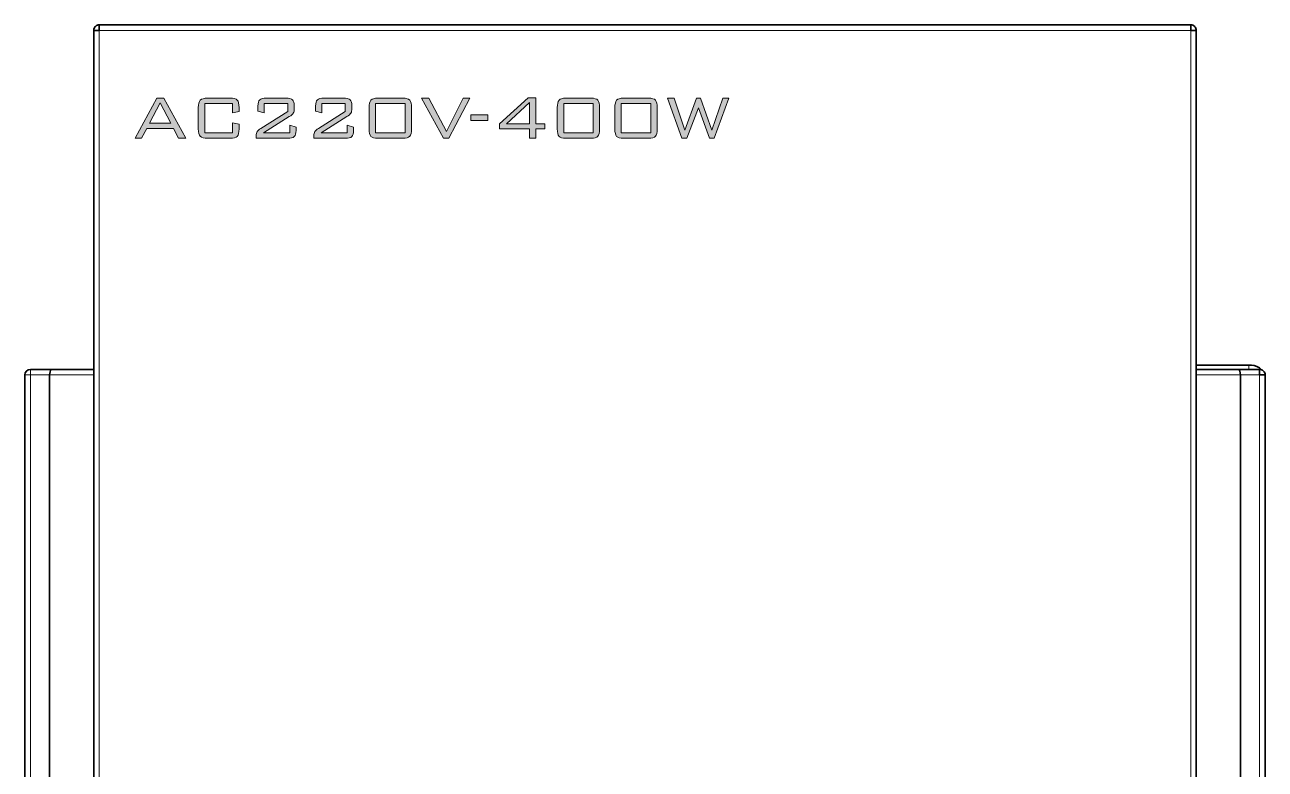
# Model space of a CAD drawing. Extents: x -45 to 645, y -160 to 467.
# Drawn here: x 599.64 to 644.64, y 223.1 to 250.1 of the extents above; entities that cross this region are included whole.
import ezdxf

# ---------------------------------------------------------------- set-up
doc = ezdxf.new("R2010")
doc.units = 0

msp = doc.modelspace()

# ---------------------------------------------------------------- hatches: boundary and pattern name
h = msp.add_hatch(color=256)
h.dxf.hatch_style = 1
edge = h.paths.add_edge_path()
edge.add_spline(control_points=[(623.666, 245.985), (623.666, 245.985), (624.08, 247.086), (624.08, 247.086), (624.08, 247.086), (624.479, 245.985), (624.479, 245.985), (624.479, 245.985), (624.658, 245.985), (624.658, 245.985), (624.658, 245.985), (625.18, 247.441), (625.18, 247.441), (625.18, 247.441), (624.965, 247.441), (624.965, 247.441), (624.965, 247.441), (624.571, 246.284), (624.571, 246.284), (624.571, 246.284), (624.161, 247.441), (624.161, 247.441), (624.161, 247.441), (624.013, 247.441), (624.013, 247.441), (624.013, 247.441), (623.588, 246.284), (623.588, 246.284), (623.588, 246.284), (623.197, 247.441), (623.197, 247.441), (623.197, 247.441), (622.954, 247.441), (622.954, 247.441), (622.954, 247.441), (623.476, 245.985), (623.476, 245.985), (623.476, 245.985), (623.666, 245.985), (623.666, 245.985)], knot_values=[0, 0, 0, 0, 0.076923, 0.076923, 0.076923, 0.153846, 0.153846, 0.153846, 0.230769, 0.230769, 0.230769, 0.307692, 0.307692, 0.307692, 0.384615, 0.384615, 0.384615, 0.461538, 0.461538, 0.461538, 0.538462, 0.538462, 0.538462, 0.615385, 0.615385, 0.615385, 0.692308, 0.692308, 0.692308, 0.769231, 0.769231, 0.769231, 0.846154, 0.846154, 0.846154, 0.923077, 0.923077, 0.923077, 1, 1, 1, 1], degree=3, periodic=0)
edge = h.paths.add_edge_path(flags=16)
edge.add_spline(control_points=[(621.283, 247.247), (621.283, 247.247), (622.356, 247.247), (622.356, 247.247), (622.356, 247.247), (622.356, 246.185), (622.356, 246.185), (622.356, 246.185), (621.283, 246.185), (621.283, 246.185), (621.283, 246.185), (621.283, 247.247), (621.283, 247.247)], knot_values=[0, 0, 0, 0, 0.25, 0.25, 0.25, 0.5, 0.5, 0.5, 0.75, 0.75, 0.75, 1, 1, 1, 1], degree=3, periodic=0)
edge = h.paths.add_edge_path()
edge.add_spline(control_points=[(621.051, 246.329), (621.051, 246.197), (621.073, 246.104), (621.115, 246.056), (621.16, 246.008), (621.241, 245.985), (621.361, 245.985), (621.361, 245.985), (622.277, 245.985), (622.277, 245.985), (622.398, 245.985), (622.479, 246.01), (622.523, 246.058), (622.565, 246.106), (622.588, 246.197), (622.588, 246.329), (622.588, 246.329), (622.588, 247.097), (622.588, 247.097), (622.588, 247.23), (622.565, 247.32), (622.523, 247.368), (622.479, 247.416), (622.398, 247.441), (622.277, 247.441), (622.277, 247.441), (621.361, 247.441), (621.361, 247.441), (621.241, 247.441), (621.16, 247.416), (621.115, 247.368), (621.073, 247.32), (621.051, 247.23), (621.051, 247.097), (621.051, 247.097), (621.051, 246.329), (621.051, 246.329)], knot_values=[0, 0, 0, 0, 0.083333, 0.083333, 0.083333, 0.166667, 0.166667, 0.166667, 0.25, 0.25, 0.25, 0.333333, 0.333333, 0.333333, 0.416667, 0.416667, 0.416667, 0.5, 0.5, 0.5, 0.583333, 0.583333, 0.583333, 0.666667, 0.666667, 0.666667, 0.75, 0.75, 0.75, 0.833333, 0.833333, 0.833333, 0.916667, 0.916667, 0.916667, 1, 1, 1, 1], degree=3, periodic=0)
edge = h.paths.add_edge_path(flags=16)
edge.add_spline(control_points=[(619.193, 247.247), (619.193, 247.247), (620.266, 247.247), (620.266, 247.247), (620.266, 247.247), (620.266, 246.185), (620.266, 246.185), (620.266, 246.185), (619.193, 246.185), (619.193, 246.185), (619.193, 246.185), (619.193, 247.247), (619.193, 247.247)], knot_values=[0, 0, 0, 0, 0.25, 0.25, 0.25, 0.5, 0.5, 0.5, 0.75, 0.75, 0.75, 1, 1, 1, 1], degree=3, periodic=0)
edge = h.paths.add_edge_path()
edge.add_spline(control_points=[(618.961, 246.329), (618.961, 246.197), (618.983, 246.104), (619.025, 246.056), (619.07, 246.008), (619.151, 245.985), (619.271, 245.985), (619.271, 245.985), (620.188, 245.985), (620.188, 245.985), (620.308, 245.985), (620.389, 246.01), (620.433, 246.058), (620.475, 246.106), (620.498, 246.197), (620.498, 246.329), (620.498, 246.329), (620.498, 247.097), (620.498, 247.097), (620.498, 247.23), (620.475, 247.32), (620.433, 247.368), (620.389, 247.416), (620.308, 247.441), (620.188, 247.441), (620.188, 247.441), (619.271, 247.441), (619.271, 247.441), (619.151, 247.441), (619.07, 247.416), (619.025, 247.368), (618.983, 247.32), (618.961, 247.23), (618.961, 247.097), (618.961, 247.097), (618.961, 246.329), (618.961, 246.329)], knot_values=[0, 0, 0, 0, 0.083333, 0.083333, 0.083333, 0.166667, 0.166667, 0.166667, 0.25, 0.25, 0.25, 0.333333, 0.333333, 0.333333, 0.416667, 0.416667, 0.416667, 0.5, 0.5, 0.5, 0.583333, 0.583333, 0.583333, 0.666667, 0.666667, 0.666667, 0.75, 0.75, 0.75, 0.833333, 0.833333, 0.833333, 0.916667, 0.916667, 0.916667, 1, 1, 1, 1], degree=3, periodic=0)
edge = h.paths.add_edge_path()
edge.add_spline(control_points=[(618.179, 245.985), (618.179, 245.985), (618.179, 246.332), (618.179, 246.332), (618.179, 246.332), (618.508, 246.332), (618.508, 246.332), (618.508, 246.332), (618.508, 246.513), (618.508, 246.513), (618.508, 246.513), (618.179, 246.513), (618.179, 246.513), (618.179, 246.513), (618.179, 247.458), (618.179, 247.458), (618.179, 247.458), (617.905, 247.458), (617.905, 247.458), (617.905, 247.458), (616.866, 246.513), (616.866, 246.513), (616.866, 246.513), (616.866, 246.332), (616.866, 246.332), (616.866, 246.332), (617.958, 246.332), (617.958, 246.332), (617.958, 246.332), (617.958, 245.985), (617.958, 245.985), (617.958, 245.985), (618.179, 245.985), (618.179, 245.985)], knot_values=[0, 0, 0, 0, 0.090909, 0.090909, 0.090909, 0.181818, 0.181818, 0.181818, 0.272727, 0.272727, 0.272727, 0.363636, 0.363636, 0.363636, 0.454545, 0.454545, 0.454545, 0.545455, 0.545455, 0.545455, 0.636364, 0.636364, 0.636364, 0.727273, 0.727273, 0.727273, 0.818182, 0.818182, 0.818182, 0.909091, 0.909091, 0.909091, 1, 1, 1, 1], degree=3, periodic=0)
edge = h.paths.add_edge_path(flags=16)
edge.add_spline(control_points=[(617.12, 246.513), (617.12, 246.513), (617.958, 247.283), (617.958, 247.283), (617.958, 247.283), (617.958, 246.513), (617.958, 246.513), (617.958, 246.513), (617.12, 246.513), (617.12, 246.513)], knot_values=[0, 0, 0, 0, 0.333333, 0.333333, 0.333333, 0.666667, 0.666667, 0.666667, 1, 1, 1, 1], degree=3, periodic=0)
edge = h.paths.add_edge_path()
edge.add_spline(control_points=[(616.438, 246.634), (616.438, 246.634), (616.438, 246.84), (616.438, 246.84), (616.438, 246.84), (615.829, 246.84), (615.829, 246.84), (615.829, 246.84), (615.829, 246.634), (615.829, 246.634), (615.829, 246.634), (616.438, 246.634), (616.438, 246.634)], knot_values=[0, 0, 0, 0, 0.25, 0.25, 0.25, 0.5, 0.5, 0.5, 0.75, 0.75, 0.75, 1, 1, 1, 1], degree=3, periodic=0)
edge = h.paths.add_edge_path()
edge.add_spline(control_points=[(615.029, 245.985), (615.029, 245.985), (615.784, 247.441), (615.784, 247.441), (615.784, 247.441), (615.546, 247.441), (615.546, 247.441), (615.546, 247.441), (614.937, 246.228), (614.937, 246.228), (614.937, 246.228), (614.3, 247.441), (614.3, 247.441), (614.3, 247.441), (614.04, 247.441), (614.04, 247.441), (614.04, 247.441), (614.828, 245.985), (614.828, 245.985), (614.828, 245.985), (615.029, 245.985), (615.029, 245.985)], knot_values=[0, 0, 0, 0, 0.142857, 0.142857, 0.142857, 0.285714, 0.285714, 0.285714, 0.428571, 0.428571, 0.428571, 0.571429, 0.571429, 0.571429, 0.714286, 0.714286, 0.714286, 0.857143, 0.857143, 0.857143, 1, 1, 1, 1], degree=3, periodic=0)
edge = h.paths.add_edge_path(flags=16)
edge.add_spline(control_points=[(612.367, 247.247), (612.367, 247.247), (613.439, 247.247), (613.439, 247.247), (613.439, 247.247), (613.439, 246.185), (613.439, 246.185), (613.439, 246.185), (612.367, 246.185), (612.367, 246.185), (612.367, 246.185), (612.367, 247.247), (612.367, 247.247)], knot_values=[0, 0, 0, 0, 0.25, 0.25, 0.25, 0.5, 0.5, 0.5, 0.75, 0.75, 0.75, 1, 1, 1, 1], degree=3, periodic=0)
edge = h.paths.add_edge_path()
edge.add_spline(control_points=[(612.135, 246.329), (612.135, 246.197), (612.157, 246.104), (612.199, 246.056), (612.244, 246.008), (612.325, 245.985), (612.445, 245.985), (612.445, 245.985), (613.361, 245.985), (613.361, 245.985), (613.481, 245.985), (613.562, 246.01), (613.607, 246.058), (613.649, 246.106), (613.671, 246.197), (613.671, 246.329), (613.671, 246.329), (613.671, 247.097), (613.671, 247.097), (613.671, 247.23), (613.649, 247.32), (613.607, 247.368), (613.562, 247.416), (613.481, 247.441), (613.361, 247.441), (613.361, 247.441), (612.445, 247.441), (612.445, 247.441), (612.325, 247.441), (612.244, 247.416), (612.199, 247.368), (612.157, 247.32), (612.135, 247.23), (612.135, 247.097), (612.135, 247.097), (612.135, 246.329), (612.135, 246.329)], knot_values=[0, 0, 0, 0, 0.083333, 0.083333, 0.083333, 0.166667, 0.166667, 0.166667, 0.25, 0.25, 0.25, 0.333333, 0.333333, 0.333333, 0.416667, 0.416667, 0.416667, 0.5, 0.5, 0.5, 0.583333, 0.583333, 0.583333, 0.666667, 0.666667, 0.666667, 0.75, 0.75, 0.75, 0.833333, 0.833333, 0.833333, 0.916667, 0.916667, 0.916667, 1, 1, 1, 1], degree=3, periodic=0)
edge = h.paths.add_edge_path()
edge.add_spline(control_points=[(610.193, 246.967), (610.193, 246.967), (610.422, 246.905), (610.422, 246.905), (610.422, 246.905), (610.422, 247.247), (610.422, 247.247), (610.422, 247.247), (611.271, 247.247), (611.271, 247.247), (611.271, 247.247), (611.271, 246.962), (611.271, 246.962), (611.271, 246.962), (610.293, 246.341), (610.293, 246.341), (610.235, 246.301), (610.19, 246.264), (610.165, 246.231), (610.14, 246.194), (610.126, 246.143), (610.126, 246.075), (610.126, 246.075), (610.126, 245.985), (610.126, 245.985), (610.126, 245.985), (611.26, 245.985), (611.26, 245.985), (611.383, 245.985), (611.467, 246.005), (611.509, 246.047), (611.551, 246.087), (611.573, 246.16), (611.573, 246.27), (611.573, 246.27), (611.573, 246.386), (611.573, 246.386), (611.573, 246.386), (611.344, 246.462), (611.344, 246.462), (611.344, 246.462), (611.344, 246.185), (611.344, 246.185), (611.344, 246.185), (610.397, 246.185), (610.397, 246.185), (610.397, 246.185), (611.33, 246.77), (611.33, 246.77), (611.402, 246.815), (611.453, 246.86), (611.475, 246.899), (611.497, 246.939), (611.509, 246.993), (611.509, 247.066), (611.509, 247.066), (611.509, 247.156), (611.509, 247.156), (611.509, 247.266), (611.486, 247.34), (611.444, 247.382), (611.402, 247.422), (611.321, 247.441), (611.199, 247.441), (611.199, 247.441), (610.503, 247.441), (610.503, 247.441), (610.38, 247.441), (610.299, 247.422), (610.257, 247.382), (610.215, 247.34), (610.193, 247.266), (610.193, 247.156), (610.193, 247.156), (610.193, 246.967), (610.193, 246.967)], knot_values=[0, 0, 0, 0, 0.04, 0.04, 0.04, 0.08, 0.08, 0.08, 0.12, 0.12, 0.12, 0.16, 0.16, 0.16, 0.2, 0.2, 0.2, 0.24, 0.24, 0.24, 0.28, 0.28, 0.28, 0.32, 0.32, 0.32, 0.36, 0.36, 0.36, 0.4, 0.4, 0.4, 0.44, 0.44, 0.44, 0.48, 0.48, 0.48, 0.52, 0.52, 0.52, 0.56, 0.56, 0.56, 0.6, 0.6, 0.6, 0.64, 0.64, 0.64, 0.68, 0.68, 0.68, 0.72, 0.72, 0.72, 0.76, 0.76, 0.76, 0.8, 0.8, 0.8, 0.84, 0.84, 0.84, 0.88, 0.88, 0.88, 0.92, 0.92, 0.92, 0.96, 0.96, 0.96, 1, 1, 1, 1], degree=3, periodic=0)
edge = h.paths.add_edge_path()
edge.add_spline(control_points=[(608.103, 246.967), (608.103, 246.967), (608.332, 246.905), (608.332, 246.905), (608.332, 246.905), (608.332, 247.247), (608.332, 247.247), (608.332, 247.247), (609.181, 247.247), (609.181, 247.247), (609.181, 247.247), (609.181, 246.962), (609.181, 246.962), (609.181, 246.962), (608.203, 246.341), (608.203, 246.341), (608.145, 246.301), (608.1, 246.264), (608.075, 246.231), (608.05, 246.194), (608.036, 246.143), (608.036, 246.075), (608.036, 246.075), (608.036, 245.985), (608.036, 245.985), (608.036, 245.985), (609.17, 245.985), (609.17, 245.985), (609.293, 245.985), (609.377, 246.005), (609.419, 246.047), (609.461, 246.087), (609.483, 246.16), (609.483, 246.27), (609.483, 246.27), (609.483, 246.386), (609.483, 246.386), (609.483, 246.386), (609.254, 246.462), (609.254, 246.462), (609.254, 246.462), (609.254, 246.185), (609.254, 246.185), (609.254, 246.185), (608.307, 246.185), (608.307, 246.185), (608.307, 246.185), (609.24, 246.77), (609.24, 246.77), (609.313, 246.815), (609.363, 246.86), (609.385, 246.899), (609.408, 246.939), (609.419, 246.993), (609.419, 247.066), (609.419, 247.066), (609.419, 247.156), (609.419, 247.156), (609.419, 247.266), (609.396, 247.34), (609.354, 247.382), (609.313, 247.422), (609.231, 247.441), (609.109, 247.441), (609.109, 247.441), (608.413, 247.441), (608.413, 247.441), (608.29, 247.441), (608.209, 247.422), (608.167, 247.382), (608.125, 247.34), (608.103, 247.266), (608.103, 247.156), (608.103, 247.156), (608.103, 246.967), (608.103, 246.967)], knot_values=[0, 0, 0, 0, 0.04, 0.04, 0.04, 0.08, 0.08, 0.08, 0.12, 0.12, 0.12, 0.16, 0.16, 0.16, 0.2, 0.2, 0.2, 0.24, 0.24, 0.24, 0.28, 0.28, 0.28, 0.32, 0.32, 0.32, 0.36, 0.36, 0.36, 0.4, 0.4, 0.4, 0.44, 0.44, 0.44, 0.48, 0.48, 0.48, 0.52, 0.52, 0.52, 0.56, 0.56, 0.56, 0.6, 0.6, 0.6, 0.64, 0.64, 0.64, 0.68, 0.68, 0.68, 0.72, 0.72, 0.72, 0.76, 0.76, 0.76, 0.8, 0.8, 0.8, 0.84, 0.84, 0.84, 0.88, 0.88, 0.88, 0.92, 0.92, 0.92, 0.96, 0.96, 0.96, 1, 1, 1, 1], degree=3, periodic=0)
edge = h.paths.add_edge_path()
edge.add_spline(control_points=[(607.178, 246.914), (607.178, 246.914), (607.418, 246.959), (607.418, 246.959), (607.418, 246.959), (607.418, 247.097), (607.418, 247.097), (607.418, 247.233), (607.396, 247.323), (607.349, 247.371), (607.304, 247.419), (607.214, 247.441), (607.083, 247.441), (607.083, 247.441), (606.276, 247.441), (606.276, 247.441), (606.144, 247.441), (606.055, 247.416), (606.007, 247.368), (605.96, 247.32), (605.938, 247.23), (605.938, 247.097), (605.938, 247.097), (605.938, 246.329), (605.938, 246.329), (605.938, 246.197), (605.96, 246.106), (606.007, 246.058), (606.055, 246.01), (606.144, 245.985), (606.276, 245.985), (606.276, 245.985), (607.083, 245.985), (607.083, 245.985), (607.214, 245.985), (607.304, 246.008), (607.349, 246.056), (607.396, 246.104), (607.418, 246.197), (607.418, 246.329), (607.418, 246.329), (607.418, 246.502), (607.418, 246.502), (607.418, 246.502), (607.178, 246.552), (607.178, 246.552), (607.178, 246.552), (607.178, 246.188), (607.178, 246.188), (607.178, 246.188), (606.178, 246.188), (606.178, 246.188), (606.178, 246.188), (606.178, 247.244), (606.178, 247.244), (606.178, 247.244), (607.178, 247.244), (607.178, 247.244), (607.178, 247.244), (607.178, 246.914), (607.178, 246.914)], knot_values=[0, 0, 0, 0, 0.05, 0.05, 0.05, 0.1, 0.1, 0.1, 0.15, 0.15, 0.15, 0.2, 0.2, 0.2, 0.25, 0.25, 0.25, 0.3, 0.3, 0.3, 0.35, 0.35, 0.35, 0.4, 0.4, 0.4, 0.45, 0.45, 0.45, 0.5, 0.5, 0.5, 0.55, 0.55, 0.55, 0.6, 0.6, 0.6, 0.65, 0.65, 0.65, 0.7, 0.7, 0.7, 0.75, 0.75, 0.75, 0.8, 0.8, 0.8, 0.85, 0.85, 0.85, 0.9, 0.9, 0.9, 0.95, 0.95, 0.95, 1, 1, 1, 1], degree=3, periodic=0)
edge = h.paths.add_edge_path()
edge.add_spline(control_points=[(603.881, 245.985), (603.881, 245.985), (604.065, 246.344), (604.065, 246.344), (604.065, 246.344), (605.041, 246.344), (605.041, 246.344), (605.041, 246.344), (605.225, 245.985), (605.225, 245.985), (605.225, 245.985), (605.49, 245.985), (605.49, 245.985), (605.49, 245.985), (604.688, 247.441), (604.688, 247.441), (604.688, 247.441), (604.431, 247.441), (604.431, 247.441), (604.431, 247.441), (603.644, 245.985), (603.644, 245.985), (603.644, 245.985), (603.881, 245.985), (603.881, 245.985)], knot_values=[0, 0, 0, 0, 0.125, 0.125, 0.125, 0.25, 0.25, 0.25, 0.375, 0.375, 0.375, 0.5, 0.5, 0.5, 0.625, 0.625, 0.625, 0.75, 0.75, 0.75, 0.875, 0.875, 0.875, 1, 1, 1, 1], degree=3, periodic=0)
edge = h.paths.add_edge_path(flags=16)
edge.add_spline(control_points=[(604.554, 247.275), (604.554, 247.275), (604.943, 246.53), (604.943, 246.53), (604.943, 246.53), (604.166, 246.53), (604.166, 246.53), (604.166, 246.53), (604.554, 247.275), (604.554, 247.275)], knot_values=[0, 0, 0, 0, 0.333333, 0.333333, 0.333333, 0.666667, 0.666667, 0.666667, 1, 1, 1, 1], degree=3, periodic=0)

# ---------------------------------------------------------------- linework, layer by layer
at = {"color": 7, "lineweight": 35}
for p, q in [((602.143, 249.901), (602.143, 221.436)), ((602.344, 250.101), (641.943, 250.101)), ((642.143, 249.901), (642.143, 221.436)), ((599.643, 69.801), (599.643, 237.401)), ((600.544, 69.801), (600.544, 237.401)), ((642.143, 206.409), (642.143, 237.401)), ((643.744, 237.401), (643.744, 69.801)), ((644.643, 237.401), (644.643, 69.801)), ((644.643, 202.909), (644.643, 231.363))]:
    msp.add_line(p, q, dxfattribs=at)
at = {"color": 7, "lineweight": 35, "ltscale": 0.005}
for p, q in [((602.143, 249.901), (602.344, 249.901)), ((602.344, 249.901), (602.344, 250.101)), ((641.943, 249.901), (641.943, 250.101)), ((642.143, 249.901), (641.943, 249.901)), ((644.443, 237.401), (644.443, 237.601)), ((644.643, 237.401), (644.443, 237.401))]:
    msp.add_line(p, q, dxfattribs=at)
at = {"color": 7, "lineweight": 13}
for p, q in [((602.344, 249.901), (602.344, 221.436)), ((602.344, 249.901), (641.943, 249.901)), ((641.943, 249.901), (641.943, 221.436)), ((599.844, 69.801), (599.844, 237.401)), ((644.443, 69.801), (644.443, 237.401))]:
    msp.add_line(p, q, dxfattribs=at)
at = {"color": 7, "lineweight": 35, "ltscale": 0.019379}
for p, q in [((599.844, 237.601), (600.619, 237.601)), ((643.668, 237.601), (644.443, 237.601))]:
    msp.add_line(p, q, dxfattribs=at)
at = {"color": 7, "lineweight": 13, "ltscale": 0.005}
for q in [(599.844, 237.601), (599.643, 237.401)]:
    msp.add_line((599.844, 237.401), q, dxfattribs=at)
at = {"color": 7, "lineweight": 35, "ltscale": 0.000201422}
msp.add_line((600.143, 237.602), (600.135, 237.601), dxfattribs=at)
at = {"color": 7, "lineweight": 35, "ltscale": 0.038121}
for p, q in [((600.619, 237.601), (602.143, 237.601)), ((642.143, 237.601), (643.668, 237.601))]:
    msp.add_line(p, q, dxfattribs=at)
at = {"color": 7, "lineweight": 35, "ltscale": 0.047543}
msp.add_line((642.143, 237.751), (644.045, 237.751), dxfattribs=at)
at = {"color": 7, "lineweight": 35, "ltscale": 0.002457}
msp.add_line((644.143, 237.751), (644.045, 237.751), dxfattribs=at)
at = {"color": 7, "lineweight": 13, "ltscale": 0.0175}
msp.add_line((600.544, 237.401), (599.844, 237.401), dxfattribs=at)
at = {"color": 7, "lineweight": 13, "ltscale": 0.039999}
msp.add_line((602.143, 237.401), (600.544, 237.401), dxfattribs=at)
at = {"color": 7, "lineweight": 13, "ltscale": 0.040001}
msp.add_line((642.143, 237.401), (643.744, 237.401), dxfattribs=at)
at = {"color": 7, "lineweight": 13, "ltscale": 0.017499}
msp.add_line((643.744, 237.401), (644.443, 237.401), dxfattribs=at)
at = {"color": 7, "lineweight": 35, "ltscale": 0.341892}
msp.add_line((644.643, 237.251), (644.643, 223.576), dxfattribs=at)
at = {"color": 7, "lineweight": 35, "ltscale": 0.001508}
for p, q in [((644.643, 231.423), (644.643, 231.363)), ((644.643, 227.997), (644.643, 227.937)), ((644.643, 226.142), (644.643, 226.082)), ((644.643, 224.967), (644.643, 224.907))]:
    msp.add_line(p, q, dxfattribs=at)
at = {"color": 7, "lineweight": 35, "ltscale": 0.001507}
for p, q in [((644.643, 230.934), (644.643, 230.874)), ((644.643, 230.444), (644.643, 230.384)), ((644.643, 229.955), (644.643, 229.895)), ((644.643, 229.465), (644.643, 229.405)), ((644.643, 228.976), (644.643, 228.916)), ((644.643, 228.487), (644.643, 228.426))]:
    msp.add_line(p, q, dxfattribs=at)
at = {"color": 7, "lineweight": 35, "ltscale": 0.001509}
msp.add_line((644.643, 227.331), (644.643, 227.27), dxfattribs=at)
at = {"color": 7, "lineweight": 35, "ltscale": 0.001592}
msp.add_line((644.643, 226.641), (644.643, 226.705), dxfattribs=at)
at = {"color": 7, "lineweight": 35, "ltscale": 0.001603}
msp.add_line((644.643, 225.494), (644.643, 225.559), dxfattribs=at)
at = {"color": 7, "lineweight": 35}
for points in [[(600.619, 237.601), (600.603, 237.597), (600.593, 237.59), (600.575, 237.565), (600.558, 237.519), (600.544, 237.401)], [(643.744, 237.401), (643.724, 237.535), (643.701, 237.582), (643.679, 237.599), (643.668, 237.601)]]:
    msp.add_lwpolyline(points, dxfattribs=at)
for centre, radius, start, end in [((602.344, 249.901), 0.2, 158.4018, 180), ((602.372, 249.882), 0.234, 132.5314, 156.6163), ((602.344, 249.901), 0.2, 90, 130.1809), ((641.943, 249.901), 0.2, 68.4018, 90), ((641.924, 249.873), 0.233, 42.4422, 66.631), ((641.943, 249.901), 0.2, 360, 40.102), ((599.844, 237.401), 0.2, 90, 180), ((644.143, 237.251), 0.5, 42.374, 90), ((644.441, 237.393), 0.208, 51.0621, 89.3959), ((644.441, 237.403), 0.2, 22.8088, 48.9523), ((644.41, 237.391), 0.233, 2.6034, 22.8117), ((643.643, 236.751), 1, 360, 0.7013)]:
    msp.add_arc(centre, radius, start, end, dxfattribs=at)
at = {"color": 7, "lineweight": 13}
msp.add_arc((642.588, 237.628), 1.463, 358.9777, 4.8471, dxfattribs=at)
at = {"lineweight": 9}
for points, knots in [([(603.881, 245.985), (603.881, 245.985), (604.065, 246.344), (604.065, 246.344), (604.065, 246.344), (605.041, 246.344), (605.041, 246.344), (605.041, 246.344), (605.225, 245.985), (605.225, 245.985), (605.225, 245.985), (605.49, 245.985), (605.49, 245.985), (605.49, 245.985), (604.688, 247.441), (604.688, 247.441), (604.688, 247.441), (604.431, 247.441), (604.431, 247.441), (604.431, 247.441), (603.644, 245.985), (603.644, 245.985), (603.644, 245.985), (603.881, 245.985), (603.881, 245.985)], [0, 0, 0, 0, 0.125, 0.125, 0.125, 0.25, 0.25, 0.25, 0.375, 0.375, 0.375, 0.5, 0.5, 0.5, 0.625, 0.625, 0.625, 0.75, 0.75, 0.75, 0.875, 0.875, 0.875, 1, 1, 1, 1]), ([(604.554, 247.275), (604.554, 247.275), (604.943, 246.53), (604.943, 246.53), (604.943, 246.53), (604.166, 246.53), (604.166, 246.53), (604.166, 246.53), (604.554, 247.275), (604.554, 247.275)], [0, 0, 0, 0, 0.333333, 0.333333, 0.333333, 0.666667, 0.666667, 0.666667, 1, 1, 1, 1]), ([(607.178, 246.914), (607.178, 246.914), (607.418, 246.959), (607.418, 246.959), (607.418, 246.959), (607.418, 247.097), (607.418, 247.097), (607.418, 247.233), (607.396, 247.323), (607.349, 247.371), (607.304, 247.419), (607.214, 247.441), (607.083, 247.441), (607.083, 247.441), (606.276, 247.441), (606.276, 247.441), (606.144, 247.441), (606.055, 247.416), (606.007, 247.368), (605.96, 247.32), (605.938, 247.23), (605.938, 247.097), (605.938, 247.097), (605.938, 246.329), (605.938, 246.329), (605.938, 246.197), (605.96, 246.106), (606.007, 246.058), (606.055, 246.01), (606.144, 245.985), (606.276, 245.985), (606.276, 245.985), (607.083, 245.985), (607.083, 245.985), (607.214, 245.985), (607.304, 246.008), (607.349, 246.056), (607.396, 246.104), (607.418, 246.197), (607.418, 246.329), (607.418, 246.329), (607.418, 246.502), (607.418, 246.502), (607.418, 246.502), (607.178, 246.552), (607.178, 246.552), (607.178, 246.552), (607.178, 246.188), (607.178, 246.188), (607.178, 246.188), (606.178, 246.188), (606.178, 246.188), (606.178, 246.188), (606.178, 247.244), (606.178, 247.244), (606.178, 247.244), (607.178, 247.244), (607.178, 247.244), (607.178, 247.244), (607.178, 246.914), (607.178, 246.914)], [0, 0, 0, 0, 0.05, 0.05, 0.05, 0.1, 0.1, 0.1, 0.15, 0.15, 0.15, 0.2, 0.2, 0.2, 0.25, 0.25, 0.25, 0.3, 0.3, 0.3, 0.35, 0.35, 0.35, 0.4, 0.4, 0.4, 0.45, 0.45, 0.45, 0.5, 0.5, 0.5, 0.55, 0.55, 0.55, 0.6, 0.6, 0.6, 0.65, 0.65, 0.65, 0.7, 0.7, 0.7, 0.75, 0.75, 0.75, 0.8, 0.8, 0.8, 0.85, 0.85, 0.85, 0.9, 0.9, 0.9, 0.95, 0.95, 0.95, 1, 1, 1, 1]), ([(608.103, 246.967), (608.103, 246.967), (608.332, 246.905), (608.332, 246.905), (608.332, 246.905), (608.332, 247.247), (608.332, 247.247), (608.332, 247.247), (609.181, 247.247), (609.181, 247.247), (609.181, 247.247), (609.181, 246.962), (609.181, 246.962), (609.181, 246.962), (608.203, 246.341), (608.203, 246.341), (608.145, 246.301), (608.1, 246.264), (608.075, 246.231), (608.05, 246.194), (608.036, 246.143), (608.036, 246.075), (608.036, 246.075), (608.036, 245.985), (608.036, 245.985), (608.036, 245.985), (609.17, 245.985), (609.17, 245.985), (609.293, 245.985), (609.377, 246.005), (609.419, 246.047), (609.461, 246.087), (609.483, 246.16), (609.483, 246.27), (609.483, 246.27), (609.483, 246.386), (609.483, 246.386), (609.483, 246.386), (609.254, 246.462), (609.254, 246.462), (609.254, 246.462), (609.254, 246.185), (609.254, 246.185), (609.254, 246.185), (608.307, 246.185), (608.307, 246.185), (608.307, 246.185), (609.24, 246.77), (609.24, 246.77), (609.313, 246.815), (609.363, 246.86), (609.385, 246.899), (609.408, 246.939), (609.419, 246.993), (609.419, 247.066), (609.419, 247.066), (609.419, 247.156), (609.419, 247.156), (609.419, 247.266), (609.396, 247.34), (609.354, 247.382), (609.313, 247.422), (609.231, 247.441), (609.109, 247.441), (609.109, 247.441), (608.413, 247.441), (608.413, 247.441), (608.29, 247.441), (608.209, 247.422), (608.167, 247.382), (608.125, 247.34), (608.103, 247.266), (608.103, 247.156), (608.103, 247.156), (608.103, 246.967), (608.103, 246.967)], [0, 0, 0, 0, 0.04, 0.04, 0.04, 0.08, 0.08, 0.08, 0.12, 0.12, 0.12, 0.16, 0.16, 0.16, 0.2, 0.2, 0.2, 0.24, 0.24, 0.24, 0.28, 0.28, 0.28, 0.32, 0.32, 0.32, 0.36, 0.36, 0.36, 0.4, 0.4, 0.4, 0.44, 0.44, 0.44, 0.48, 0.48, 0.48, 0.52, 0.52, 0.52, 0.56, 0.56, 0.56, 0.6, 0.6, 0.6, 0.64, 0.64, 0.64, 0.68, 0.68, 0.68, 0.72, 0.72, 0.72, 0.76, 0.76, 0.76, 0.8, 0.8, 0.8, 0.84, 0.84, 0.84, 0.88, 0.88, 0.88, 0.92, 0.92, 0.92, 0.96, 0.96, 0.96, 1, 1, 1, 1]), ([(610.193, 246.967), (610.193, 246.967), (610.422, 246.905), (610.422, 246.905), (610.422, 246.905), (610.422, 247.247), (610.422, 247.247), (610.422, 247.247), (611.271, 247.247), (611.271, 247.247), (611.271, 247.247), (611.271, 246.962), (611.271, 246.962), (611.271, 246.962), (610.293, 246.341), (610.293, 246.341), (610.235, 246.301), (610.19, 246.264), (610.165, 246.231), (610.14, 246.194), (610.126, 246.143), (610.126, 246.075), (610.126, 246.075), (610.126, 245.985), (610.126, 245.985), (610.126, 245.985), (611.26, 245.985), (611.26, 245.985), (611.383, 245.985), (611.467, 246.005), (611.509, 246.047), (611.551, 246.087), (611.573, 246.16), (611.573, 246.27), (611.573, 246.27), (611.573, 246.386), (611.573, 246.386), (611.573, 246.386), (611.344, 246.462), (611.344, 246.462), (611.344, 246.462), (611.344, 246.185), (611.344, 246.185), (611.344, 246.185), (610.397, 246.185), (610.397, 246.185), (610.397, 246.185), (611.33, 246.77), (611.33, 246.77), (611.402, 246.815), (611.453, 246.86), (611.475, 246.899), (611.497, 246.939), (611.509, 246.993), (611.509, 247.066), (611.509, 247.066), (611.509, 247.156), (611.509, 247.156), (611.509, 247.266), (611.486, 247.34), (611.444, 247.382), (611.402, 247.422), (611.321, 247.441), (611.199, 247.441), (611.199, 247.441), (610.503, 247.441), (610.503, 247.441), (610.38, 247.441), (610.299, 247.422), (610.257, 247.382), (610.215, 247.34), (610.193, 247.266), (610.193, 247.156), (610.193, 247.156), (610.193, 246.967), (610.193, 246.967)], [0, 0, 0, 0, 0.04, 0.04, 0.04, 0.08, 0.08, 0.08, 0.12, 0.12, 0.12, 0.16, 0.16, 0.16, 0.2, 0.2, 0.2, 0.24, 0.24, 0.24, 0.28, 0.28, 0.28, 0.32, 0.32, 0.32, 0.36, 0.36, 0.36, 0.4, 0.4, 0.4, 0.44, 0.44, 0.44, 0.48, 0.48, 0.48, 0.52, 0.52, 0.52, 0.56, 0.56, 0.56, 0.6, 0.6, 0.6, 0.64, 0.64, 0.64, 0.68, 0.68, 0.68, 0.72, 0.72, 0.72, 0.76, 0.76, 0.76, 0.8, 0.8, 0.8, 0.84, 0.84, 0.84, 0.88, 0.88, 0.88, 0.92, 0.92, 0.92, 0.96, 0.96, 0.96, 1, 1, 1, 1]), ([(612.135, 246.329), (612.135, 246.197), (612.157, 246.104), (612.199, 246.056), (612.244, 246.008), (612.325, 245.985), (612.445, 245.985), (612.445, 245.985), (613.361, 245.985), (613.361, 245.985), (613.481, 245.985), (613.562, 246.01), (613.607, 246.058), (613.649, 246.106), (613.671, 246.197), (613.671, 246.329), (613.671, 246.329), (613.671, 247.097), (613.671, 247.097), (613.671, 247.23), (613.649, 247.32), (613.607, 247.368), (613.562, 247.416), (613.481, 247.441), (613.361, 247.441), (613.361, 247.441), (612.445, 247.441), (612.445, 247.441), (612.325, 247.441), (612.244, 247.416), (612.199, 247.368), (612.157, 247.32), (612.135, 247.23), (612.135, 247.097), (612.135, 247.097), (612.135, 246.329), (612.135, 246.329)], [0, 0, 0, 0, 0.083333, 0.083333, 0.083333, 0.166667, 0.166667, 0.166667, 0.25, 0.25, 0.25, 0.333333, 0.333333, 0.333333, 0.416667, 0.416667, 0.416667, 0.5, 0.5, 0.5, 0.583333, 0.583333, 0.583333, 0.666667, 0.666667, 0.666667, 0.75, 0.75, 0.75, 0.833333, 0.833333, 0.833333, 0.916667, 0.916667, 0.916667, 1, 1, 1, 1]), ([(612.367, 247.247), (612.367, 247.247), (613.439, 247.247), (613.439, 247.247), (613.439, 247.247), (613.439, 246.185), (613.439, 246.185), (613.439, 246.185), (612.367, 246.185), (612.367, 246.185), (612.367, 246.185), (612.367, 247.247), (612.367, 247.247)], [0, 0, 0, 0, 0.25, 0.25, 0.25, 0.5, 0.5, 0.5, 0.75, 0.75, 0.75, 1, 1, 1, 1]), ([(615.029, 245.985), (615.029, 245.985), (615.784, 247.441), (615.784, 247.441), (615.784, 247.441), (615.546, 247.441), (615.546, 247.441), (615.546, 247.441), (614.937, 246.228), (614.937, 246.228), (614.937, 246.228), (614.3, 247.441), (614.3, 247.441), (614.3, 247.441), (614.04, 247.441), (614.04, 247.441), (614.04, 247.441), (614.828, 245.985), (614.828, 245.985), (614.828, 245.985), (615.029, 245.985), (615.029, 245.985)], [0, 0, 0, 0, 0.142857, 0.142857, 0.142857, 0.285714, 0.285714, 0.285714, 0.428571, 0.428571, 0.428571, 0.571429, 0.571429, 0.571429, 0.714286, 0.714286, 0.714286, 0.857143, 0.857143, 0.857143, 1, 1, 1, 1]), ([(618.179, 245.985), (618.179, 245.985), (618.179, 246.332), (618.179, 246.332), (618.179, 246.332), (618.508, 246.332), (618.508, 246.332), (618.508, 246.332), (618.508, 246.513), (618.508, 246.513), (618.508, 246.513), (618.179, 246.513), (618.179, 246.513), (618.179, 246.513), (618.179, 247.458), (618.179, 247.458), (618.179, 247.458), (617.905, 247.458), (617.905, 247.458), (617.905, 247.458), (616.866, 246.513), (616.866, 246.513), (616.866, 246.513), (616.866, 246.332), (616.866, 246.332), (616.866, 246.332), (617.958, 246.332), (617.958, 246.332), (617.958, 246.332), (617.958, 245.985), (617.958, 245.985), (617.958, 245.985), (618.179, 245.985), (618.179, 245.985)], [0, 0, 0, 0, 0.090909, 0.090909, 0.090909, 0.181818, 0.181818, 0.181818, 0.272727, 0.272727, 0.272727, 0.363636, 0.363636, 0.363636, 0.454545, 0.454545, 0.454545, 0.545455, 0.545455, 0.545455, 0.636364, 0.636364, 0.636364, 0.727273, 0.727273, 0.727273, 0.818182, 0.818182, 0.818182, 0.909091, 0.909091, 0.909091, 1, 1, 1, 1]), ([(617.12, 246.513), (617.12, 246.513), (617.958, 247.283), (617.958, 247.283), (617.958, 247.283), (617.958, 246.513), (617.958, 246.513), (617.958, 246.513), (617.12, 246.513), (617.12, 246.513)], [0, 0, 0, 0, 0.333333, 0.333333, 0.333333, 0.666667, 0.666667, 0.666667, 1, 1, 1, 1]), ([(618.961, 246.329), (618.961, 246.197), (618.983, 246.104), (619.025, 246.056), (619.07, 246.008), (619.151, 245.985), (619.271, 245.985), (619.271, 245.985), (620.188, 245.985), (620.188, 245.985), (620.308, 245.985), (620.389, 246.01), (620.433, 246.058), (620.475, 246.106), (620.498, 246.197), (620.498, 246.329), (620.498, 246.329), (620.498, 247.097), (620.498, 247.097), (620.498, 247.23), (620.475, 247.32), (620.433, 247.368), (620.389, 247.416), (620.308, 247.441), (620.188, 247.441), (620.188, 247.441), (619.271, 247.441), (619.271, 247.441), (619.151, 247.441), (619.07, 247.416), (619.025, 247.368), (618.983, 247.32), (618.961, 247.23), (618.961, 247.097), (618.961, 247.097), (618.961, 246.329), (618.961, 246.329)], [0, 0, 0, 0, 0.083333, 0.083333, 0.083333, 0.166667, 0.166667, 0.166667, 0.25, 0.25, 0.25, 0.333333, 0.333333, 0.333333, 0.416667, 0.416667, 0.416667, 0.5, 0.5, 0.5, 0.583333, 0.583333, 0.583333, 0.666667, 0.666667, 0.666667, 0.75, 0.75, 0.75, 0.833333, 0.833333, 0.833333, 0.916667, 0.916667, 0.916667, 1, 1, 1, 1]), ([(619.193, 247.247), (619.193, 247.247), (620.266, 247.247), (620.266, 247.247), (620.266, 247.247), (620.266, 246.185), (620.266, 246.185), (620.266, 246.185), (619.193, 246.185), (619.193, 246.185), (619.193, 246.185), (619.193, 247.247), (619.193, 247.247)], [0, 0, 0, 0, 0.25, 0.25, 0.25, 0.5, 0.5, 0.5, 0.75, 0.75, 0.75, 1, 1, 1, 1]), ([(621.051, 246.329), (621.051, 246.197), (621.073, 246.104), (621.115, 246.056), (621.16, 246.008), (621.241, 245.985), (621.361, 245.985), (621.361, 245.985), (622.277, 245.985), (622.277, 245.985), (622.398, 245.985), (622.479, 246.01), (622.523, 246.058), (622.565, 246.106), (622.588, 246.197), (622.588, 246.329), (622.588, 246.329), (622.588, 247.097), (622.588, 247.097), (622.588, 247.23), (622.565, 247.32), (622.523, 247.368), (622.479, 247.416), (622.398, 247.441), (622.277, 247.441), (622.277, 247.441), (621.361, 247.441), (621.361, 247.441), (621.241, 247.441), (621.16, 247.416), (621.115, 247.368), (621.073, 247.32), (621.051, 247.23), (621.051, 247.097), (621.051, 247.097), (621.051, 246.329), (621.051, 246.329)], [0, 0, 0, 0, 0.083333, 0.083333, 0.083333, 0.166667, 0.166667, 0.166667, 0.25, 0.25, 0.25, 0.333333, 0.333333, 0.333333, 0.416667, 0.416667, 0.416667, 0.5, 0.5, 0.5, 0.583333, 0.583333, 0.583333, 0.666667, 0.666667, 0.666667, 0.75, 0.75, 0.75, 0.833333, 0.833333, 0.833333, 0.916667, 0.916667, 0.916667, 1, 1, 1, 1]), ([(621.283, 247.247), (621.283, 247.247), (622.356, 247.247), (622.356, 247.247), (622.356, 247.247), (622.356, 246.185), (622.356, 246.185), (622.356, 246.185), (621.283, 246.185), (621.283, 246.185), (621.283, 246.185), (621.283, 247.247), (621.283, 247.247)], [0, 0, 0, 0, 0.25, 0.25, 0.25, 0.5, 0.5, 0.5, 0.75, 0.75, 0.75, 1, 1, 1, 1]), ([(623.666, 245.985), (623.666, 245.985), (624.08, 247.086), (624.08, 247.086), (624.08, 247.086), (624.479, 245.985), (624.479, 245.985), (624.479, 245.985), (624.658, 245.985), (624.658, 245.985), (624.658, 245.985), (625.18, 247.441), (625.18, 247.441), (625.18, 247.441), (624.965, 247.441), (624.965, 247.441), (624.965, 247.441), (624.571, 246.284), (624.571, 246.284), (624.571, 246.284), (624.161, 247.441), (624.161, 247.441), (624.161, 247.441), (624.013, 247.441), (624.013, 247.441), (624.013, 247.441), (623.588, 246.284), (623.588, 246.284), (623.588, 246.284), (623.197, 247.441), (623.197, 247.441), (623.197, 247.441), (622.954, 247.441), (622.954, 247.441), (622.954, 247.441), (623.476, 245.985), (623.476, 245.985), (623.476, 245.985), (623.666, 245.985), (623.666, 245.985)], [0, 0, 0, 0, 0.076923, 0.076923, 0.076923, 0.153846, 0.153846, 0.153846, 0.230769, 0.230769, 0.230769, 0.307692, 0.307692, 0.307692, 0.384615, 0.384615, 0.384615, 0.461538, 0.461538, 0.461538, 0.538462, 0.538462, 0.538462, 0.615385, 0.615385, 0.615385, 0.692308, 0.692308, 0.692308, 0.769231, 0.769231, 0.769231, 0.846154, 0.846154, 0.846154, 0.923077, 0.923077, 0.923077, 1, 1, 1, 1]), ([(616.438, 246.634), (616.438, 246.634), (616.438, 246.84), (616.438, 246.84), (616.438, 246.84), (615.829, 246.84), (615.829, 246.84), (615.829, 246.84), (615.829, 246.634), (615.829, 246.634), (615.829, 246.634), (616.438, 246.634), (616.438, 246.634)], [0, 0, 0, 0, 0.25, 0.25, 0.25, 0.5, 0.5, 0.5, 0.75, 0.75, 0.75, 1, 1, 1, 1])]:
    msp.add_open_spline(points, degree=3, knots=knots, dxfattribs=at)

doc.saveas('drawing.dxf')
